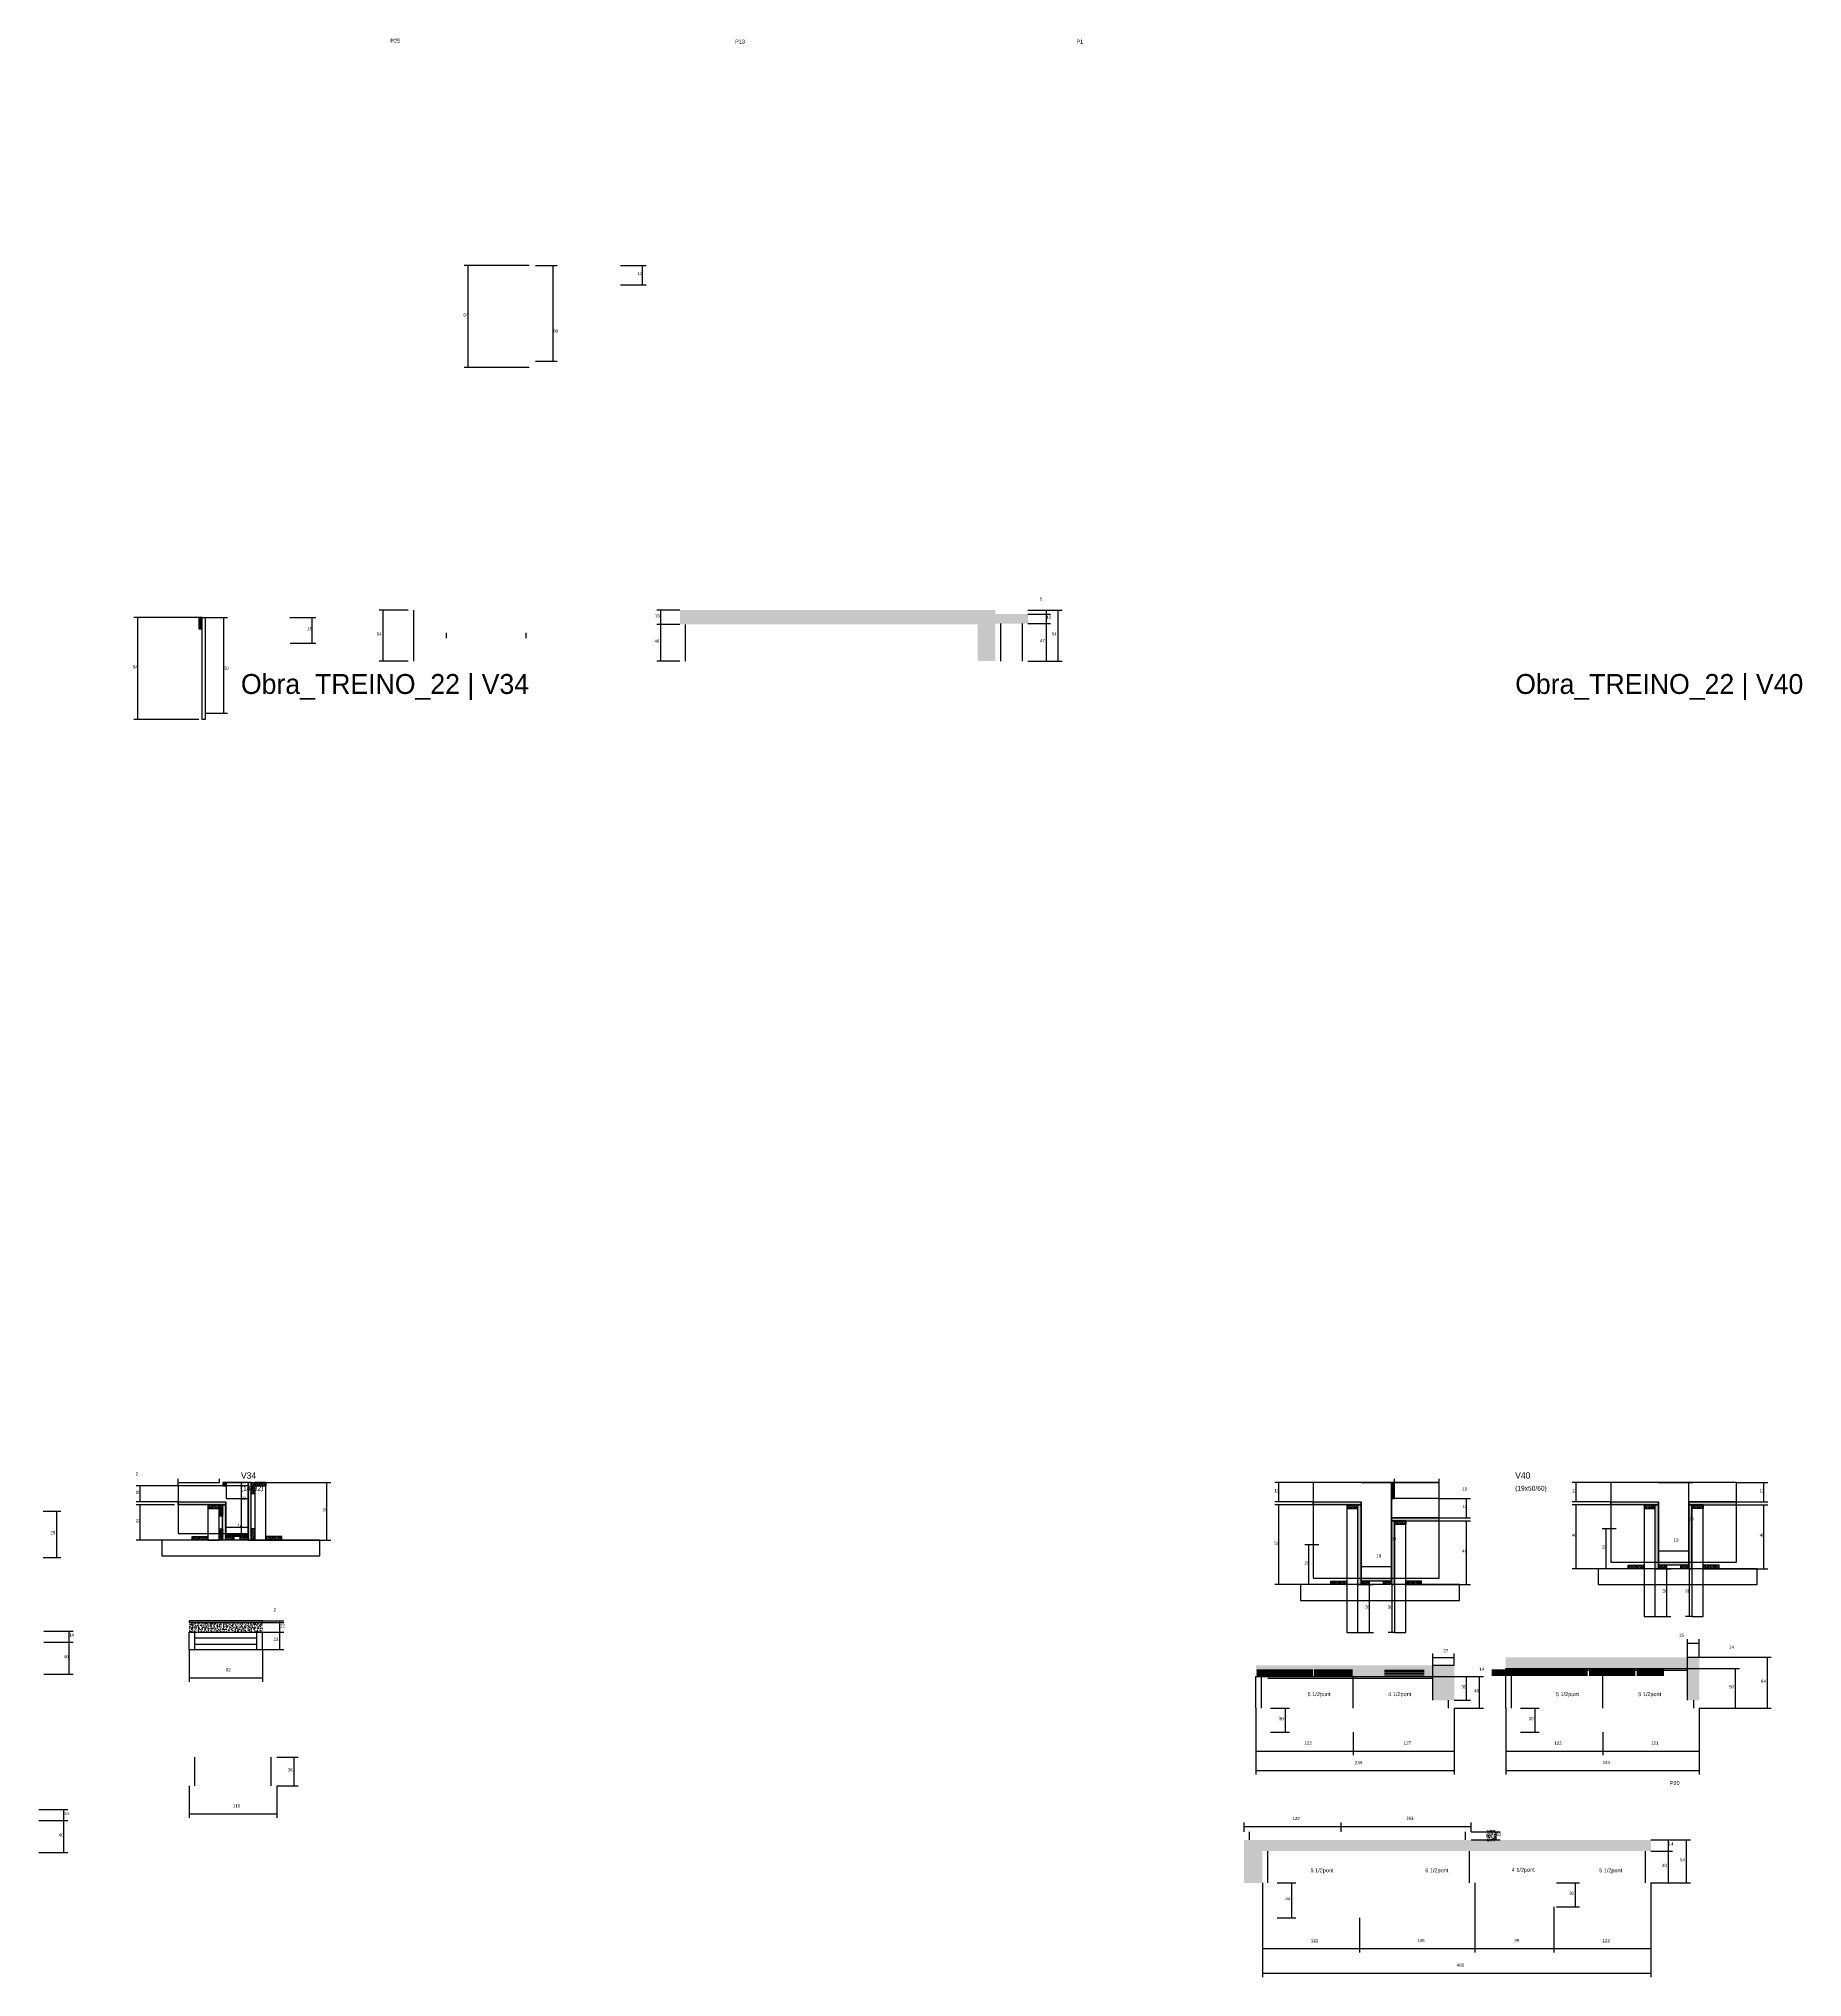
# Model space of a CAD drawing. Header units: metres. Extents: x -2848 to 22762, y -45195 to 1016.
# Drawn here: x 9346 to 11560, y -33621 to -31188 of the extents above; entities that cross this region are included whole.
import ezdxf

# ---------------------------------------------------------------- set-up
doc = ezdxf.new("R2010")
doc.units = ezdxf.units.M
for name, color, linetype in [('CONCRETO', 251, 'Continuous'), ('COTA', 4, 'Continuous'), ('Cota Seção (2x)', 4, 'Continuous'), ('Hachura', 253, 'Continuous'), ('LABEL_ID', 3, 'Continuous'), ('Madeira', 126, 'Continuous'), ('NOMENCLATURA', 7, 'Continuous'), ('Painéis', 200, 'Continuous'), ('SARR_2.2x7', 40, 'Continuous'), ('Texto Seção', 7, 'Continuous')]:
    doc.layers.add(name, color=color, linetype=linetype)

msp = doc.modelspace()

# ---------------------------------------------------------------- hatches: boundary and pattern name
at = {"layer": 'COTA'}
h = msp.add_hatch(dxfattribs=at)
h.set_pattern_fill('AR-CONC', scale=0.03)
h.paths.add_polyline_path([(10588.2, -31921.7), (10588.2, -31909.7), (10547.2, -31909.7), (10547.2, -31904.7), (10151.2, -31904.7), (10151.2, -31922.7), (10525.2, -31922.7), (10525.2, -31968.7), (10547.2, -31968.7), (10547.2, -31921.7)])
h = msp.add_hatch(dxfattribs=at)
h.set_pattern_fill('AR-CONC', scale=0.03)
h.paths.add_polyline_path([(9626.9, -33187.6), (9626.9, -33175.6), (9534.9, -33175.6), (9534.9, -33187.6)])
h = msp.add_hatch(dxfattribs=at)
h.set_pattern_fill('AR-CONC', scale=0.03)
h.paths.add_polyline_path([(11096.4, -33243.2), (11096.4, -33273.2), (11123.4, -33273.2), (11123.4, -33229.2), (10874.4, -33229.2), (10874.4, -33243.2)])
h = msp.add_hatch(dxfattribs=at)
h.set_pattern_fill('AR-CONC', scale=0.03)
h.paths.add_polyline_path([(11431.2, -33219.2), (11188.2, -33219.2), (11188.2, -33233.2), (11416.2, -33233.2), (11416.2, -33273.2), (11431.2, -33273.2)])
h = msp.add_hatch(dxfattribs=at)
h.set_pattern_fill('AR-CONC', scale=0.03)
h.paths.add_polyline_path([(10882.5, -33462.4), (11370.5, -33462.4), (11370.5, -33448.4), (10859.5, -33448.4), (10859.5, -33502.4), (10882.5, -33502.4)])
h = msp.add_hatch(dxfattribs=at)
h.set_pattern_fill('AR-CONC', scale=0.03)
h.paths.add_polyline_path([(11174.8, -33450.3), (11174.8, -33436.4), (11174.8, -33436.4), (11164.3, -33436.4), (11164.3, -33436.4), (11164.3, -33450.3), (11164.3, -33450.3), (11174.8, -33450.3)])
at = {"layer": 'Hachura'}
h = msp.add_hatch(color=8, dxfattribs=at)
h.dxf.hatch_style = 1
h.paths.add_polyline_path([(9581.3, -33000), (9577.3, -33000), (9577.3, -33000), (9577.3, -33004), (9577.3, -33004), (9581.3, -33004), (9581.3, -33004), (9581.3, -33000)])
h = msp.add_hatch(color=8, dxfattribs=at)
h.dxf.hatch_style = 1
h.paths.add_polyline_path([(9613, -33000), (9609, -33000), (9609, -33000), (9609, -33072), (9609, -33072), (9613, -33072), (9613, -33072), (9613, -33000)])
h = msp.add_hatch(dxfattribs=at)
h.set_pattern_fill('ANSI31', scale=0.5)
h.paths.add_polyline_path([(9613, -33000), (9617.4, -33000), (9617.4, -33000), (9617.4, -33014), (9617.4, -33014), (9613, -33014), (9613, -33014), (9613, -33000)])
h = msp.add_hatch(dxfattribs=at)
h.set_pattern_fill('ANSI31', scale=0.5)
h.paths.add_polyline_path([(9631.4, -33000), (9631.4, -33004.4), (9631.4, -33004.4), (9617.4, -33004.4), (9617.4, -33004.4), (9617.4, -33000), (9617.4, -33000), (9631.4, -33000)])
h = msp.add_hatch(color=8, dxfattribs=at)
h.dxf.hatch_style = 1
h.paths.add_polyline_path([(11048.5, -33000), (11044.5, -33000), (11044.5, -33000), (11044.5, -33020), (11044.5, -33020), (11048.5, -33020), (11048.5, -33020), (11048.5, -33000)])
h = msp.add_hatch(color=8, dxfattribs=at)
h.dxf.hatch_style = 1
h.paths.add_polyline_path([(9521, -33028), (9521, -33024), (9521, -33024), (9581, -33024), (9581, -33024), (9581, -33028), (9581, -33028), (9521, -33028)])
h = msp.add_hatch(dxfattribs=at)
h.set_pattern_fill('ANSI31', scale=0.5)
h.paths.add_polyline_path([(9558.6, -33028), (9558.6, -33032.4), (9558.6, -33032.4), (9572.6, -33032.4), (9572.6, -33032.4), (9572.6, -33028), (9572.6, -33028), (9558.6, -33028)])
h = msp.add_hatch(dxfattribs=at)
h.set_pattern_fill('ANSI31', scale=0.5)
h.paths.add_polyline_path([(9572.6, -33028), (9577, -33028), (9577, -33028), (9577, -33042), (9577, -33042), (9572.6, -33042), (9572.6, -33042), (9572.6, -33028)])
h = msp.add_hatch(color=8, dxfattribs=at)
h.dxf.hatch_style = 1
h.paths.add_polyline_path([(9577, -33028), (9581, -33028), (9581, -33028), (9581, -33072), (9581, -33072), (9577, -33072), (9577, -33072), (9577, -33028)])
h = msp.add_hatch(color=8, dxfattribs=at)
h.dxf.hatch_style = 1
h.paths.add_polyline_path([(10946.5, -33028), (10946.5, -33024), (10946.5, -33024), (11006.5, -33024), (11006.5, -33024), (11006.5, -33028), (11006.5, -33028), (10946.5, -33028)])
h = msp.add_hatch(dxfattribs=at)
h.set_pattern_fill('ANSI31', scale=0.5)
h.paths.add_polyline_path([(10988.5, -33028), (10988.5, -33032.4), (10988.5, -33032.4), (11002.5, -33032.4), (11002.5, -33032.4), (11002.5, -33028), (11002.5, -33028), (10988.5, -33028)])
h = msp.add_hatch(color=8, dxfattribs=at)
h.dxf.hatch_style = 1
h.paths.add_polyline_path([(11002.5, -33028), (11006.5, -33028), (11006.5, -33028), (11006.5, -33128), (11006.5, -33128), (11002.5, -33128), (11002.5, -33128), (11002.5, -33028)])
h = msp.add_hatch(color=8, dxfattribs=at)
h.dxf.hatch_style = 1
h.paths.add_polyline_path([(11319.9, -33028), (11319.9, -33024), (11319.9, -33024), (11379.9, -33024), (11379.9, -33024), (11379.9, -33028), (11379.9, -33028), (11319.9, -33028)])
h = msp.add_hatch(dxfattribs=at)
h.set_pattern_fill('ANSI31', scale=0.5)
h.paths.add_polyline_path([(11361.9, -33028), (11361.9, -33032.4), (11361.9, -33032.4), (11375.9, -33032.4), (11375.9, -33032.4), (11375.9, -33028), (11375.9, -33028), (11361.9, -33028)])
h = msp.add_hatch(color=8, dxfattribs=at)
h.dxf.hatch_style = 1
h.paths.add_polyline_path([(11375.9, -33028), (11379.9, -33028), (11379.9, -33028), (11379.9, -33108), (11379.9, -33108), (11375.9, -33108), (11375.9, -33108), (11375.9, -33028)])
h = msp.add_hatch(color=8, dxfattribs=at)
h.dxf.hatch_style = 1
h.paths.add_polyline_path([(11477.9, -33028), (11477.9, -33024), (11477.9, -33024), (11417.9, -33024), (11417.9, -33024), (11417.9, -33028), (11417.9, -33028), (11477.9, -33028)])
h = msp.add_hatch(color=8, dxfattribs=at)
h.dxf.hatch_style = 1
h.paths.add_polyline_path([(11421.9, -33028), (11417.9, -33028), (11417.9, -33028), (11417.9, -33108), (11417.9, -33108), (11421.9, -33108), (11421.9, -33108), (11421.9, -33028)])
h = msp.add_hatch(dxfattribs=at)
h.set_pattern_fill('ANSI31', scale=0.5)
h.paths.add_polyline_path([(11435.9, -33028), (11435.9, -33032.4), (11435.9, -33032.4), (11421.9, -33032.4), (11421.9, -33032.4), (11421.9, -33028), (11421.9, -33028), (11435.9, -33028)])
h = msp.add_hatch(dxfattribs=at)
h.set_pattern_fill('ANSI31', scale=0.5)
h.paths.add_polyline_path([(9572.6, -33058), (9577, -33058), (9577, -33058), (9577, -33072), (9577, -33072), (9572.6, -33072), (9572.6, -33072), (9572.6, -33058)])
h = msp.add_hatch(color=8, dxfattribs=at)
h.dxf.hatch_style = 1
h.paths.add_polyline_path([(9581, -33067.6), (9581, -33064), (9581, -33064), (9609, -33064), (9609, -33064), (9609, -33067.6), (9609, -33067.6), (9581, -33067.6)])
h = msp.add_hatch(dxfattribs=at)
h.set_pattern_fill('ANSI31', scale=0.5)
h.paths.add_polyline_path([(9613, -33072), (9617.4, -33072), (9617.4, -33072), (9617.4, -33058), (9617.4, -33058), (9613, -33058), (9613, -33058), (9613, -33072)])
h = msp.add_hatch(color=8, dxfattribs=at)
h.dxf.hatch_style = 1
h.paths.add_polyline_path([(11104.5, -33048), (11104.5, -33044), (11104.5, -33044), (11044.5, -33044), (11044.5, -33044), (11044.5, -33048), (11044.5, -33048), (11104.5, -33048)])
h = msp.add_hatch(color=8, dxfattribs=at)
h.dxf.hatch_style = 1
h.paths.add_polyline_path([(11048.5, -33048), (11044.5, -33048), (11044.5, -33048), (11044.5, -33128), (11044.5, -33128), (11048.5, -33128), (11048.5, -33128), (11048.5, -33048)])
h = msp.add_hatch(dxfattribs=at)
h.set_pattern_fill('ANSI31', scale=0.5)
h.paths.add_polyline_path([(11062.5, -33048), (11062.5, -33052.4), (11062.5, -33052.4), (11048.5, -33052.4), (11048.5, -33052.4), (11048.5, -33048), (11048.5, -33048), (11062.5, -33048)])
h = msp.add_hatch(dxfattribs=at)
h.set_pattern_fill('ANSI31', scale=0.5)
h.paths.add_polyline_path([(9538.6, -33072), (9538.6, -33067.6), (9538.6, -33067.6), (9558.6, -33067.6), (9558.6, -33067.6), (9558.6, -33072), (9558.6, -33072), (9538.6, -33072)])
h = msp.add_hatch(dxfattribs=at)
h.set_pattern_fill('ANSI31', scale=0.5)
h.paths.add_polyline_path([(9581, -33072), (9581, -33067.6), (9581, -33067.6), (9591, -33067.6), (9591, -33067.6), (9591, -33072), (9591, -33072), (9581, -33072)])
h = msp.add_hatch(dxfattribs=at)
h.set_pattern_fill('ANSI31', scale=0.5)
h.paths.add_polyline_path([(9599, -33072), (9599, -33067.6), (9599, -33067.6), (9609, -33067.6), (9609, -33067.6), (9609, -33072), (9609, -33072), (9599, -33072)])
h = msp.add_hatch(dxfattribs=at)
h.set_pattern_fill('ANSI31', scale=0.5)
h.paths.add_polyline_path([(9651.4, -33072), (9651.4, -33067.6), (9651.4, -33067.6), (9631.4, -33067.6), (9631.4, -33067.6), (9631.4, -33072), (9631.4, -33072), (9651.4, -33072)])
h = msp.add_hatch(dxfattribs=at)
h.set_pattern_fill('ANSI31', scale=0.5)
h.paths.add_polyline_path([(11341.9, -33108), (11341.9, -33103.6), (11341.9, -33103.6), (11361.9, -33103.6), (11361.9, -33103.6), (11361.9, -33108), (11361.9, -33108), (11341.9, -33108)])
h = msp.add_hatch(color=8, dxfattribs=at)
h.dxf.hatch_style = 1
h.paths.add_polyline_path([(11379.9, -33103.6), (11379.9, -33100), (11379.9, -33100), (11417.9, -33100), (11417.9, -33100), (11417.9, -33103.6), (11417.9, -33103.6), (11379.9, -33103.6)])
h = msp.add_hatch(dxfattribs=at)
h.set_pattern_fill('ANSI31', scale=0.5)
h.paths.add_polyline_path([(11379.9, -33108), (11379.9, -33103.6), (11379.9, -33103.6), (11389.9, -33103.6), (11389.9, -33103.6), (11389.9, -33108), (11389.9, -33108), (11379.9, -33108)])
h = msp.add_hatch(dxfattribs=at)
h.set_pattern_fill('ANSI31', scale=0.5)
h.paths.add_polyline_path([(11407.9, -33108), (11407.9, -33103.6), (11407.9, -33103.6), (11417.9, -33103.6), (11417.9, -33103.6), (11417.9, -33108), (11417.9, -33108), (11407.9, -33108)])
h = msp.add_hatch(dxfattribs=at)
h.set_pattern_fill('ANSI31', scale=0.5)
h.paths.add_polyline_path([(11455.9, -33108), (11455.9, -33103.6), (11455.9, -33103.6), (11435.9, -33103.6), (11435.9, -33103.6), (11435.9, -33108), (11435.9, -33108), (11455.9, -33108)])
h = msp.add_hatch(dxfattribs=at)
h.set_pattern_fill('ANSI31', scale=0.5)
h.paths.add_polyline_path([(10968.5, -33128), (10968.5, -33123.6), (10968.5, -33123.6), (10988.5, -33123.6), (10988.5, -33123.6), (10988.5, -33128), (10988.5, -33128), (10968.5, -33128)])
h = msp.add_hatch(color=8, dxfattribs=at)
h.dxf.hatch_style = 1
h.paths.add_polyline_path([(11006.5, -33123.6), (11006.5, -33120), (11006.5, -33120), (11044.5, -33120), (11044.5, -33120), (11044.5, -33123.6), (11044.5, -33123.6), (11006.5, -33123.6)])
h = msp.add_hatch(dxfattribs=at)
h.set_pattern_fill('ANSI31', scale=0.5)
h.paths.add_polyline_path([(11006.5, -33128), (11006.5, -33123.6), (11006.5, -33123.6), (11016.5, -33123.6), (11016.5, -33123.6), (11016.5, -33128), (11016.5, -33128), (11006.5, -33128)])
h = msp.add_hatch(dxfattribs=at)
h.set_pattern_fill('ANSI31', scale=0.5)
h.paths.add_polyline_path([(11034.5, -33128), (11034.5, -33123.6), (11034.5, -33123.6), (11044.5, -33123.6), (11044.5, -33123.6), (11044.5, -33128), (11044.5, -33128), (11034.5, -33128)])
h = msp.add_hatch(dxfattribs=at)
h.set_pattern_fill('ANSI31', scale=0.5)
h.paths.add_polyline_path([(11082.5, -33128), (11082.5, -33123.6), (11082.5, -33123.6), (11062.5, -33123.6), (11062.5, -33123.6), (11062.5, -33128), (11062.5, -33128), (11082.5, -33128)])
at = {"layer": 'Madeira'}
h = msp.add_hatch(dxfattribs=at)
h.set_pattern_fill('ANSI31', scale=0.5)
h.paths.add_polyline_path([(9547, -31914.1), (9551.4, -31914.1), (9551.4, -31928.1), (9547, -31928.1)])

# ---------------------------------------------------------------- linework, layer by layer
at = {"layer": 'CONCRETO'}
for points in [[(9581.3, -33004), (9521, -33004), (9521, -33024), (9581, -33024), (9581, -33064), (9609, -33064), (9609, -33020), (9609, -33020)], [(9609, -33020), (9609, -33000), (9581.3, -33000)], [(11044.5, -33000), (10946.5, -33000), (10946.5, -33024), (11006.5, -33024), (11006.5, -33120), (11044.5, -33120), (11044.5, -33044), (11044.5, -33044), (11104.5, -33044)], [(11104.5, -33044), (11104.5, -33020), (11044.5, -33020)]]:
    msp.add_lwpolyline(points, dxfattribs=at)
for points in [[(9521, -33064), (9609, -33064), (9609, -33004), (9521, -33004)], [(9581.3, -33020), (9609, -33020), (9609, -33000), (9581.3, -33000)], [(10946.5, -33120), (11104.5, -33120), (11104.5, -33000), (10946.5, -33000)], [(11477.9, -33024), (11477.9, -33000), (11319.9, -33000), (11319.9, -33024), (11379.9, -33024), (11379.9, -33100), (11417.9, -33100), (11417.9, -33034), (11417.9, -33024)], [(11319.9, -33100), (11477.9, -33100), (11477.9, -33000), (11319.9, -33000)], [(11044.5, -33044), (11104.5, -33044), (11104.5, -33020), (11044.5, -33020)]]:
    msp.add_lwpolyline(points, close=True, dxfattribs=at)
at = {"layer": 'COTA'}
for p, q in [((9961.9, -31472.3), (9880.3, -31472.3)), ((9885.3, -31600.3), (9885.3, -31472.3)), ((10076.4, -31472.3), (10109, -31472.3)), ((10104, -31496.3), (10104, -31472.3)), ((10076.6, -31496.3), (10109, -31496.3)), ((9961.9, -31600.3), (9880.3, -31600.3)), ((9547, -31914.1), (9465.5, -31914.1)), ((9470.5, -32042.1), (9470.5, -31914.1)), ((9661.5, -31914.1), (9694.2, -31914.1)), ((9689.2, -31946.1), (9689.2, -31914.1)), ((9810.1, -31904.7), (9773.5, -31904.7)), ((9778.5, -31968.7), (9778.5, -31904.7)), ((10151.2, -31904.7), (10122.3, -31904.7)), ((10151.2, -31922.7), (10122.3, -31922.7)), ((10151.2, -31922.7), (10122.3, -31922.7)), ((10127.3, -31922.7), (10127.3, -31904.7)), ((10127.3, -31968.7), (10127.3, -31922.7)), ((10588.2, -31904.7), (10631.1, -31904.7)), ((10588.2, -31904.7), (10616.3, -31904.7)), ((10588.2, -31909.7), (10616.3, -31909.7)), ((10588.2, -31909.7), (10616.3, -31909.7)), ((10588.2, -31921.7), (10616.3, -31921.7)), ((10588.2, -31921.7), (10616.3, -31921.7)), ((10611.3, -31909.7), (10611.3, -31904.7)), ((10611.3, -31921.7), (10611.3, -31909.7)), ((10611.3, -31968.7), (10611.3, -31921.7)), ((10626.1, -31968.7), (10626.1, -31904.7)), ((9661.7, -31946.1), (9694.2, -31946.1)), ((9810.1, -31968.7), (9773.5, -31968.7)), ((10151.2, -31968.7), (10122.3, -31968.7)), ((10588.2, -31968.7), (10616.3, -31968.7)), ((10588.2, -31968.7), (10631.1, -31968.7)), ((9547, -32042.1), (9465.5, -32042.1)), ((9521, -33004), (9468.3, -33004)), ((9473.3, -33024), (9473.3, -33004)), ((9521, -33004), (9521, -32995)), ((9521, -33000), (9572.9, -33000)), ((9572.9, -33000), (9572.9, -32995)), ((9631.4, -33000), (9712.9, -33000)), ((9707.9, -33072), (9707.9, -33000)), ((10946.5, -33000), (10898.1, -33000)), ((10903.1, -33024), (10903.1, -33000)), ((11048.5, -33000), (11048.5, -32995)), ((11048.5, -33000), (11104.5, -33000)), ((11104.5, -33020), (11104.5, -32995)), ((11319.9, -33000), (11271.6, -33000)), ((11276.6, -33024), (11276.6, -33000)), ((11477.9, -33000), (11517.4, -33000)), ((11512.4, -33024), (11512.4, -33000)), ((9521, -33024), (9468.3, -33024)), ((9516.6, -33028), (9468.3, -33028)), ((9473.3, -33072), (9473.3, -33028)), ((10946.5, -33024), (10898.1, -33024)), ((10946.5, -33028), (10898.1, -33028)), ((10903.1, -33128), (10903.1, -33028)), ((11104.5, -33020), (11144, -33020)), ((11139, -33044), (11139, -33020)), ((11319.9, -33024), (11271.6, -33024)), ((11319.9, -33028), (11271.6, -33028)), ((11276.6, -33108), (11276.6, -33028)), ((11435.9, -33028), (11517.4, -33028)), ((11477.9, -33024), (11517.4, -33024)), ((11512.4, -33108), (11512.4, -33028)), ((11062.5, -33048), (11144, -33048)), ((11104.5, -33044), (11144, -33044)), ((11139, -33128), (11139, -33048)), ((11326.9, -33058), (11309.4, -33058)), ((11314.4, -33108), (11314.4, -33058)), ((9538.6, -33072), (9468.3, -33072)), ((9651.4, -33072), (9712.9, -33072)), ((10953.5, -33078), (10936, -33078)), ((10941, -33128), (10941, -33078)), ((11341.9, -33108), (11271.6, -33108)), ((11333.8, -33108), (11309.4, -33108)), ((11375.9, -33108), (11395.4, -33108)), ((11390.4, -33168), (11390.4, -33108)), ((11421.9, -33108), (11414, -33108)), ((11419, -33168), (11419, -33108)), ((11455.9, -33108), (11517.4, -33108)), ((10968.5, -33128), (10898.1, -33128)), ((10960.4, -33128), (10936, -33128)), ((11002.5, -33128), (11022, -33128)), ((11017, -33188), (11017, -33128)), ((11048.5, -33128), (11040.6, -33128)), ((11045.6, -33188), (11045.6, -33128)), ((11082.5, -33128), (11144, -33128)), ((9626.9, -33173.6), (9653.9, -33173.6)), ((9626.9, -33175.6), (9653.9, -33175.6)), ((9626.9, -33175.6), (9653.9, -33175.6)), ((9626.9, -33187.6), (9653.9, -33187.6)), ((9626.9, -33187.6), (9653.9, -33187.6)), ((9648.9, -33175.6), (9648.9, -33173.6)), ((9648.9, -33187.6), (9648.9, -33175.6)), ((9648.9, -33209.6), (9648.9, -33187.6)), ((11002.5, -33188), (11022, -33188)), ((11048.5, -33188), (11040.6, -33188)), ((11375.9, -33168), (11395.4, -33168)), ((11421.9, -33168), (11414, -33168)), ((9534.9, -33209.6), (9534.9, -33250)), ((9626.9, -33209.6), (9626.9, -33250)), ((9626.9, -33209.6), (9653.9, -33209.6)), ((11416.2, -33233.2), (11416.2, -33196.6)), ((11416.2, -33201.6), (11431.2, -33201.6)), ((11431.2, -33219.2), (11431.2, -33196.6)), ((11416.2, -33233.2), (11416.2, -33214.2)), ((11416.2, -33219.2), (11431.2, -33219.2)), ((11416.2, -33233.2), (11481.7, -33233.2)), ((11431.2, -33219.2), (11431.2, -33214.2)), ((11431.2, -33219.2), (11521.6, -33219.2)), ((11476.7, -33283.2), (11476.7, -33233.2)), ((11516.6, -33283.2), (11516.6, -33219.2)), ((9534.9, -33245), (9626.9, -33245)), ((10874.4, -33283.2), (10874.4, -33342)), ((10874.4, -33283.2), (10874.4, -33366.5)), ((10892.9, -33283.2), (10916.4, -33283.2)), ((10911.4, -33313.2), (10911.4, -33283.2)), ((11123.4, -33283.2), (11123.4, -33342)), ((11123.4, -33283.2), (11123.4, -33366.5)), ((11188.2, -33283.2), (11188.2, -33342)), ((11188.2, -33283.2), (11188.2, -33366.5)), ((11206.7, -33283.2), (11230.2, -33283.2)), ((11225.2, -33313.2), (11225.2, -33283.2)), ((11431.2, -33283.2), (11431.2, -33342)), ((11431.2, -33283.2), (11431.2, -33366.5)), ((11431.2, -33283.2), (11481.7, -33283.2)), ((11431.2, -33283.2), (11521.6, -33283.2)), ((10892.9, -33313.2), (10916.4, -33313.2)), ((10996.4, -33313.2), (10996.4, -33342)), ((10996.4, -33313.2), (10996.4, -33342)), ((11206.7, -33313.2), (11230.2, -33313.2)), ((11310.2, -33313.2), (11310.2, -33342)), ((11310.2, -33313.2), (11310.2, -33342)), ((9644.9, -33344.5), (9671.9, -33344.5)), ((9666.9, -33380.5), (9666.9, -33344.5)), ((10874.4, -33337), (10996.4, -33337)), ((10996.4, -33337), (11123.4, -33337)), ((11188.2, -33337), (11310.2, -33337)), ((11310.2, -33337), (11431.2, -33337)), ((9534.9, -33380.5), (9534.9, -33420.8)), ((9644.9, -33380.5), (9644.9, -33420.8)), ((9644.9, -33380.5), (9671.9, -33380.5)), ((10874.4, -33361.5), (11123.4, -33361.5)), ((11188.2, -33361.5), (11431.2, -33361.5)), ((9534.9, -33415.8), (9644.9, -33415.8)), ((10859.5, -33438.4), (10859.5, -33426.7)), ((10859.5, -33431.7), (10981.5, -33431.7)), ((10981.5, -33438.4), (10981.5, -33426.7)), ((10981.5, -33438.4), (10981.5, -33426.7)), ((10981.5, -33431.7), (11144.5, -33431.7)), ((11144.5, -33438.4), (11144.5, -33426.7)), ((11370.5, -33448.4), (11397.5, -33448.4)), ((11370.5, -33448.4), (11420, -33448.4)), ((11392.5, -33462.4), (11392.5, -33448.4)), ((11415, -33502.4), (11415, -33448.4)), ((11370.5, -33462.4), (11397.5, -33462.4)), ((11370.5, -33462.4), (11397.5, -33462.4)), ((11392.5, -33502.4), (11392.5, -33462.4)), ((10882.5, -33502.4), (10882.5, -33589.9)), ((10882.5, -33502.4), (10882.5, -33620.8)), ((10901, -33502.4), (10924.5, -33502.4)), ((10919.5, -33546.4), (10919.5, -33502.4)), ((11149.5, -33502.4), (11149.5, -33589.9)), ((11149.5, -33502.4), (11149.5, -33589.9)), ((11252, -33502.4), (11280.9, -33502.4)), ((11275.9, -33532.4), (11275.9, -33502.4)), ((11370.5, -33502.4), (11397.5, -33502.4)), ((11370.5, -33502.4), (11420, -33502.4)), ((11370.5, -33502.4), (11370.5, -33620.8)), ((10901, -33546.4), (10924.5, -33546.4)), ((11004.5, -33546.4), (11004.5, -33589.9)), ((11004.5, -33546.4), (11004.5, -33589.9)), ((11248.5, -33532.4), (11248.5, -33589.9)), ((11248.5, -33532.4), (11248.5, -33589.9)), ((11252, -33532.4), (11280.9, -33532.4)), ((11370.5, -33546.6), (11370.5, -33589.9)), ((10882.5, -33584.9), (11004.5, -33584.9)), ((11004.5, -33584.9), (11149.5, -33584.9)), ((11149.5, -33584.9), (11248.5, -33584.9)), ((11248.5, -33584.9), (11370.5, -33584.9)), ((10882.5, -33615.8), (11370.5, -33615.8))]:
    msp.add_line(p, q, dxfattribs=at)
at = {"layer": 'Cota Seção (2x)'}
for p, q in [((9969.9, -31472.3), (9997, -31472.3)), ((9992, -31592.3), (9992, -31472.3)), ((9969.9, -31592.3), (9997, -31592.3)), ((9555, -31914.1), (9583.3, -31914.1)), ((9578.3, -32034.1), (9578.3, -31914.1)), ((9555, -32034.1), (9583.3, -32034.1)), ((9580.7, -33000), (9605.7, -33000)), ((9600.7, -33064), (9600.7, -33000)), ((11006.5, -33000), (11049.5, -33000)), ((11044.5, -33120), (11044.5, -33000)), ((11379.9, -33000), (11422.9, -33000)), ((11417.9, -33100), (11417.9, -33000)), ((9351.8, -33035.8), (9373.9, -33035.8)), ((9368.9, -33093.8), (9368.9, -33035.8)), ((9580.7, -33064), (9605.7, -33064)), ((9581, -33064), (9581, -33051)), ((9581, -33056), (9609, -33056)), ((9609, -33064), (9609, -33051)), ((11379.9, -33100), (11379.9, -33080.4)), ((11379.9, -33085.4), (11417.9, -33085.4)), ((11417.9, -33100), (11417.9, -33080.4)), ((9351.8, -33093.8), (9373.9, -33093.8)), ((11006.5, -33120), (11006.5, -33100.4)), ((11006.5, -33105.4), (11044.5, -33105.4)), ((11044.5, -33120), (11044.5, -33100.4)), ((11379.9, -33100), (11422.9, -33100)), ((11006.5, -33120), (11049.5, -33120)), ((9352.5, -33186.3), (9389.1, -33186.3)), ((9384.1, -33200.3), (9384.1, -33186.3)), ((9352.5, -33200.3), (9389.1, -33200.3)), ((9352.5, -33200.3), (9389.1, -33200.3)), ((9384.1, -33240.3), (9384.1, -33200.3)), ((11096.4, -33243.2), (11096.4, -33214.4)), ((11096.4, -33219.4), (11123.4, -33219.4)), ((11096.4, -33243.2), (11096.4, -33224.2)), ((11096.4, -33229.2), (11123.4, -33229.2)), ((11123.4, -33229.2), (11123.4, -33214.4)), ((11123.4, -33229.2), (11123.4, -33224.2)), ((9352.5, -33240.3), (9389.1, -33240.3)), ((11096.4, -33243.2), (11160, -33243.2)), ((11096.4, -33243.2), (11143.9, -33243.2)), ((11138.9, -33273.2), (11138.9, -33243.2)), ((11155, -33283.2), (11155, -33243.2)), ((11123.4, -33273.2), (11143.9, -33273.2)), ((11123.4, -33283.2), (11160, -33283.2)), ((9346.1, -33410.2), (9382.7, -33410.2)), ((9346.1, -33424.2), (9382.7, -33424.2)), ((9346.1, -33424.2), (9382.7, -33424.2)), ((9377.7, -33424.2), (9377.7, -33410.2)), ((9377.7, -33464.2), (9377.7, -33424.2)), ((11144.5, -33438.4), (11181, -33438.4)), ((11144.5, -33448.4), (11181, -33448.4)), ((11176, -33448.4), (11176, -33438.4)), ((9346.1, -33464.2), (9382.7, -33464.2))]:
    msp.add_line(p, q, dxfattribs=at)
at = {"layer": 'Madeira'}
for points in [[(9547, -31914.1), (9547, -31928.1), (9551.4, -31928.1), (9551.4, -31914.1)], [(9613, -33000), (9617.4, -33000), (9617.4, -33014), (9613, -33014)], [(9631.4, -33000), (9631.4, -33004.4), (9617.4, -33004.4), (9617.4, -33000)], [(9631.4, -33000), (9617.4, -33000), (9617.4, -33072), (9631.4, -33072)], [(9558.6, -33028), (9558.6, -33032.4), (9572.6, -33032.4), (9572.6, -33028)], [(9558.6, -33072), (9572.6, -33072), (9572.6, -33028), (9558.6, -33028)], [(9572.6, -33028), (9577, -33028), (9577, -33042), (9572.6, -33042)], [(10988.5, -33028), (10988.5, -33032.4), (11002.5, -33032.4), (11002.5, -33028)], [(10988.5, -33188), (11002.5, -33188), (11002.5, -33028), (10988.5, -33028)], [(11361.9, -33028), (11361.9, -33032.4), (11375.9, -33032.4), (11375.9, -33028)], [(11361.9, -33168), (11375.9, -33168), (11375.9, -33028), (11361.9, -33028)], [(11435.9, -33028), (11435.9, -33032.4), (11421.9, -33032.4), (11421.9, -33028)], [(11435.9, -33028), (11421.9, -33028), (11421.9, -33168), (11435.9, -33168)], [(9572.6, -33058), (9577, -33058), (9577, -33072), (9572.6, -33072)], [(9613, -33072), (9617.4, -33072), (9617.4, -33058), (9613, -33058)], [(11062.5, -33048), (11062.5, -33052.4), (11048.5, -33052.4), (11048.5, -33048)], [(11062.5, -33048), (11048.5, -33048), (11048.5, -33188), (11062.5, -33188)], [(9500.8, -33092), (9699.2, -33092), (9699.2, -33072), (9500.8, -33072)], [(9538.6, -33072), (9538.6, -33067.6), (9558.6, -33067.6), (9558.6, -33072)], [(9581, -33072), (9581, -33067.6), (9591, -33067.6), (9591, -33072)], [(9599, -33072), (9599, -33067.6), (9609, -33067.6), (9609, -33072)], [(9651.4, -33072), (9651.4, -33067.6), (9631.4, -33067.6), (9631.4, -33072)], [(11304.1, -33128), (11503.7, -33128), (11503.7, -33108), (11304.1, -33108)], [(11341.9, -33108), (11341.9, -33103.6), (11361.9, -33103.6), (11361.9, -33108)], [(11379.9, -33108), (11379.9, -33103.6), (11389.9, -33103.6), (11389.9, -33108)], [(11407.9, -33108), (11407.9, -33103.6), (11417.9, -33103.6), (11417.9, -33108)], [(11455.9, -33108), (11455.9, -33103.6), (11435.9, -33103.6), (11435.9, -33108)], [(10930.6, -33148), (11130.2, -33148), (11130.2, -33128), (10930.6, -33128)], [(10968.5, -33128), (10968.5, -33123.6), (10988.5, -33123.6), (10988.5, -33128)], [(11006.5, -33128), (11006.5, -33123.6), (11016.5, -33123.6), (11016.5, -33128)], [(11034.5, -33128), (11034.5, -33123.6), (11044.5, -33123.6), (11044.5, -33128)], [(11082.5, -33128), (11082.5, -33123.6), (11062.5, -33123.6), (11062.5, -33128)]]:
    msp.add_lwpolyline(points, close=True, dxfattribs=at)
at = {"layer": 'Painéis'}
for p, q in [((9609, -33072), (9609, -33000)), ((11044.5, -33020), (11044.5, -33000)), ((9521, -33024), (9581, -33024)), ((9521, -33028), (9521, -33024)), ((9581, -33028), (9581, -33024)), ((9581, -33072), (9581, -33028)), ((10946.5, -33024), (11006.5, -33024)), ((10946.5, -33028), (10946.5, -33024)), ((11006.5, -33028), (11006.5, -33024)), ((11006.5, -33128), (11006.5, -33028)), ((11319.9, -33024), (11379.9, -33024)), ((11319.9, -33028), (11319.9, -33024)), ((11379.9, -33028), (11379.9, -33024)), ((11379.9, -33108), (11379.9, -33028)), ((11417.9, -33024), (11477.9, -33024)), ((11417.9, -33028), (11417.9, -33024)), ((11417.9, -33108), (11417.9, -33028)), ((9581, -33064), (9609, -33064)), ((9581, -33067.6), (9581, -33064)), ((9609, -33067.6), (9609, -33064)), ((11044.5, -33044), (11104.5, -33044)), ((11044.5, -33048), (11044.5, -33044)), ((11044.5, -33128), (11044.5, -33048)), ((11104.5, -33048), (11104.5, -33044)), ((11379.9, -33100), (11417.9, -33100)), ((11379.9, -33103.6), (11379.9, -33100)), ((11417.9, -33103.6), (11417.9, -33100)), ((11006.5, -33120), (11044.5, -33120)), ((11006.5, -33123.6), (11006.5, -33120)), ((11044.5, -33123.6), (11044.5, -33120)), ((9534.9, -33173.6), (9626.9, -33173.6)), ((9534.9, -33175.6), (9626.9, -33175.6)), ((9534.9, -33187.6), (9626.9, -33187.6)), ((9534.9, -33209.6), (9534.9, -33187.6)), ((9626.9, -33209.6), (9626.9, -33187.6)), ((9534.9, -33209.6), (9626.9, -33209.6)), ((11188.2, -33233.2), (11416.2, -33233.2)), ((11188.2, -33283.2), (11188.2, -33233.2)), ((11310.2, -33283.2), (11310.2, -33233.2)), ((11416.2, -33273.2), (11416.2, -33233.2)), ((10874.4, -33243.2), (11096.4, -33243.2)), ((10874.4, -33283.2), (10874.4, -33243.2)), ((10996.4, -33283.2), (10996.4, -33243.2)), ((11096.4, -33273.2), (11096.4, -33243.2))]:
    msp.add_line(p, q, dxfattribs=at)
for points in [[(9551.4, -32042.1), (9551.4, -31914.1), (9555, -31914.1), (9555, -32042.1)], [(9581.3, -33000), (9577.3, -33000), (9577.3, -33004), (9581.3, -33004)], [(9613, -33000), (9609, -33000), (9609, -33072), (9613, -33072)], [(11048.5, -33000), (11044.5, -33000), (11044.5, -33020), (11048.5, -33020)], [(9521, -33028), (9521, -33024), (9581, -33024), (9581, -33028)], [(9577, -33028), (9581, -33028), (9581, -33072), (9577, -33072)], [(10946.5, -33028), (10946.5, -33024), (11006.5, -33024), (11006.5, -33028)], [(11002.5, -33028), (11006.5, -33028), (11006.5, -33128), (11002.5, -33128)], [(11319.9, -33028), (11319.9, -33024), (11379.9, -33024), (11379.9, -33028)], [(11375.9, -33028), (11379.9, -33028), (11379.9, -33108), (11375.9, -33108)], [(11477.9, -33028), (11477.9, -33024), (11417.9, -33024), (11417.9, -33028)], [(11421.9, -33028), (11417.9, -33028), (11417.9, -33108), (11421.9, -33108)], [(9581, -33067.6), (9581, -33064), (9609, -33064), (9609, -33067.6)], [(11104.5, -33048), (11104.5, -33044), (11044.5, -33044), (11044.5, -33048)], [(11048.5, -33048), (11044.5, -33048), (11044.5, -33128), (11048.5, -33128)], [(11379.9, -33103.6), (11379.9, -33100), (11417.9, -33100), (11417.9, -33103.6)], [(11006.5, -33123.6), (11006.5, -33120), (11044.5, -33120), (11044.5, -33123.6)], [(9534.9, -33175.6), (9626.9, -33175.6), (9626.9, -33173.6), (9534.9, -33173.6)]]:
    msp.add_lwpolyline(points, close=True, dxfattribs=at)
at = {"layer": 'SARR_2.2x7'}
for p, q in [((9817.1, -31968.7), (9817.1, -31904.7)), ((10158.2, -31968.7), (10158.2, -31922.7)), ((10554.2, -31968.7), (10554.2, -31921.7)), ((10581.2, -31968.7), (10581.2, -31921.7)), ((9858.1, -31940.2), (9858.1, -31933.2)), ((9958.1, -31940.2), (9958.1, -31933.2)), ((9541.9, -33209.6), (9541.9, -33187.6)), ((9619.9, -33209.6), (9619.9, -33187.6)), ((9541.9, -33194.6), (9619.9, -33194.6)), ((9541.9, -33202.6), (9619.9, -33202.6)), ((10875.4, -33234.87), (10945.7, -33234.87)), ((10875.4, -33236.53), (10945.7, -33236.53)), ((10947.7, -33234.87), (10995.7, -33234.87)), ((10947.7, -33236.53), (10995.7, -33236.53)), ((11035.7, -33235.2), (11085.7, -33235.2)), ((11170.7, -33234.87), (11290.7, -33234.87)), ((11170.7, -33236.53), (11290.7, -33236.53)), ((11195.2, -33283.2), (11195.2, -33233.2)), ((11203.2, -33235.4), (11310.2, -33235.4)), ((11292.7, -33234.87), (11350.7, -33234.87)), ((11292.7, -33236.53), (11350.7, -33236.53)), ((11310.2, -33235.4), (11416.2, -33235.4)), ((11352.7, -33234.87), (11386.7, -33234.87)), ((11352.7, -33236.53), (11386.7, -33236.53)), ((10875.4, -33238.2), (10945.7, -33238.2)), ((10875.4, -33239.87), (10945.7, -33239.87)), ((10875.4, -33241.53), (10945.7, -33241.53)), ((10881.4, -33283.2), (10881.4, -33243.2)), ((10889.4, -33245.4), (10996.4, -33245.4)), ((10947.7, -33238.2), (10995.7, -33238.2)), ((10947.7, -33239.87), (10995.7, -33239.87)), ((10947.7, -33241.53), (10995.7, -33241.53)), ((10996.4, -33245.4), (11096.4, -33245.4)), ((11035.7, -33237.2), (11085.7, -33237.2)), ((11035.7, -33239.2), (11085.7, -33239.2)), ((11035.7, -33241.2), (11085.7, -33241.2)), ((11170.7, -33238.2), (11290.7, -33238.2)), ((11170.7, -33239.87), (11290.7, -33239.87)), ((11170.7, -33241.53), (11290.7, -33241.53)), ((11292.7, -33238.2), (11350.7, -33238.2)), ((11292.7, -33239.87), (11350.7, -33239.87)), ((11292.7, -33241.53), (11350.7, -33241.53)), ((11352.7, -33238.2), (11386.7, -33238.2)), ((11352.7, -33239.87), (11386.7, -33239.87)), ((11352.7, -33241.53), (11386.7, -33241.53)), ((11116.4, -33283.2), (11116.4, -33273.2)), ((11424.2, -33283.2), (11424.2, -33273.2)), ((9541.9, -33380.5), (9541.9, -33344.5)), ((9637.9, -33380.5), (9637.9, -33344.5)), ((10866.5, -33448.4), (10866.5, -33438.4)), ((11137.5, -33448.4), (11137.5, -33438.4)), ((10889.5, -33502.4), (10889.5, -33462.4)), ((11142.5, -33502.4), (11142.5, -33462.4)), ((11363.5, -33502.4), (11363.5, -33462.4))]:
    msp.add_line(p, q, dxfattribs=at)

# ---------------------------------------------------------------- texts
at = {"layer": 'COTA'}
for s, p in [('12', (10097.9, -31484.3)), ('64', (9879.2, -31536.3)), ('5', (10603.2, -31892.6)), ('18', (10119.7, -31913.7)), ('12', (10611.3, -31915.7)), ('16', (9683.1, -31930.1)), ('64', (9770.4, -31936.7)), ('46', (10119.2, -31945.7)), ('47', (10603.2, -31945.2)), ('64', (10618, -31936.7)), ('64', (9464.4, -31978.1)), ('2', (9467.8, -32990.7)), ('10', (9467.8, -33014)), ('12', (10897.6, -33012)), ('10', (11133.5, -33010)), ('12', (11271.1, -33012)), ('12', (11506.9, -33012)), ('36', (9702.4, -33036)), ('12', (11133.5, -33032)), ('22', (9467.8, -33050)), ('40', (11271.1, -33068)), ('40', (11506.9, -33068)), ('50', (10897.6, -33078)), ('40', (11133.5, -33088)), ('25', (11308.9, -33083)), ('25', (10935.5, -33103)), ('30', (11384.9, -33138)), ('30', (11413.5, -33138)), ('2', (9640.9, -33161.6)), ('30', (11011.5, -33158)), ('30', (11040.1, -33158)), ('12', (9648.9, -33181.6)), ('22', (9640.9, -33198.6)), ('15', (11405.5, -33193.5)), ('14', (11468.6, -33208.2)), ('92', (9580.9, -33236.9)), ('50', (11468.6, -33258.2)), ('64', (11508.5, -33251.2)), ('30', (10903.2, -33298.2)), ('30', (11216.9, -33298.2)), ('122', (10935.4, -33328.9)), ('127', (11059.9, -33328.9)), ('122', (11249.2, -33328.9)), ('121', (11370.7, -33328.9)), ('36', (9658.7, -33362.5)), ('249', (10998.9, -33353.4)), ('243', (11309.7, -33353.3)), ('110', (9589.9, -33407.7)), ('122', (10920.5, -33423.6)), ('163', (11063, -33423.4)), ('14', (11392.5, -33455.4)), ('40', (11384.4, -33482.4)), ('54', (11406.9, -33475.4)), ('44', (10911.4, -33524.4)), ('30', (11267.7, -33517.4)), ('122', (10943.5, -33576.8)), ('145', (11077, -33576.7)), ('99', (11199, -33576.8)), ('122', (11309.5, -33576.8)), ('488', (11126.5, -33607.7))]:
    msp.add_text(s, height=4, dxfattribs=at).set_placement(p)
at = {"layer": 'Cota Seção (2x)'}
for s, p in [('60', (9992, -31556.3)), ('60', (9578.3, -31979.6)), ('32', (9600.7, -33021.7)), ('29', (9360.8, -33064.8)), ('14', (9595.6, -33056)), ('50', (11417.9, -33047.5)), ('19', (11025.5, -33093.9)), ('60', (11044.5, -33072.4)), ('19', (11398.9, -33073.9)), ('14', (9384.1, -33193.3)), ('27', (11109.9, -33212.9)), ('40', (9377.6, -33220.3)), ('14', (11155, -33236.2)), ('30', (11132.4, -33258.2)), ('40', (11148.5, -33263.2)), ('14', (9377.7, -33417.2)), ('40', (9371.2, -33444.2)), ('10', (11176, -33443.4))]:
    msp.add_text(s, height=4, dxfattribs=at).set_placement(p)
at = {"layer": 'LABEL_ID'}
for s, p in [('Obra_TREINO_22 | V34', (9600, -32010)), ('Obra_TREINO_22 | V40', (11200, -32010))]:
    msp.add_text(s, height=25, dxfattribs=at).set_placement(p)
at = {"layer": 'NOMENCLATURA'}
for s, p in [('P25', (9787.4, -31192.7)), ('P13', (10220.5, -31193.6)), ('P1', (10649, -31193.6)), ('5 1/2pont', (10939.4, -33268)), ('4 1/2pont', (11040.7, -33268)), ('5 1/2pont', (11251.2, -33268)), ('5 1/2pont', (11354.5, -33268)), ('P20', (11394.2, -33379.6)), ('5 1/2pont', (10943, -33489.1)), ('6 1/2pont', (11087.1, -33489.1)), ('4 1/2pont', (11195.7, -33488.5)), ('5 1/2pont', (11305.5, -33489.1))]:
    msp.add_text(s, height=5, dxfattribs=at).set_placement(p)
at = {"layer": 'Texto Seção'}
for s, height, p in [('V34', 8, (9600, -32995)), ('V40', 8, (11200, -32995)), ('(14x32)', 6, (9600, -33010)), ('(19x50/60)', 6, (11200, -33010))]:
    msp.add_text(s, height=height, dxfattribs=at).set_placement(p)

doc.saveas('drawing.dxf')
